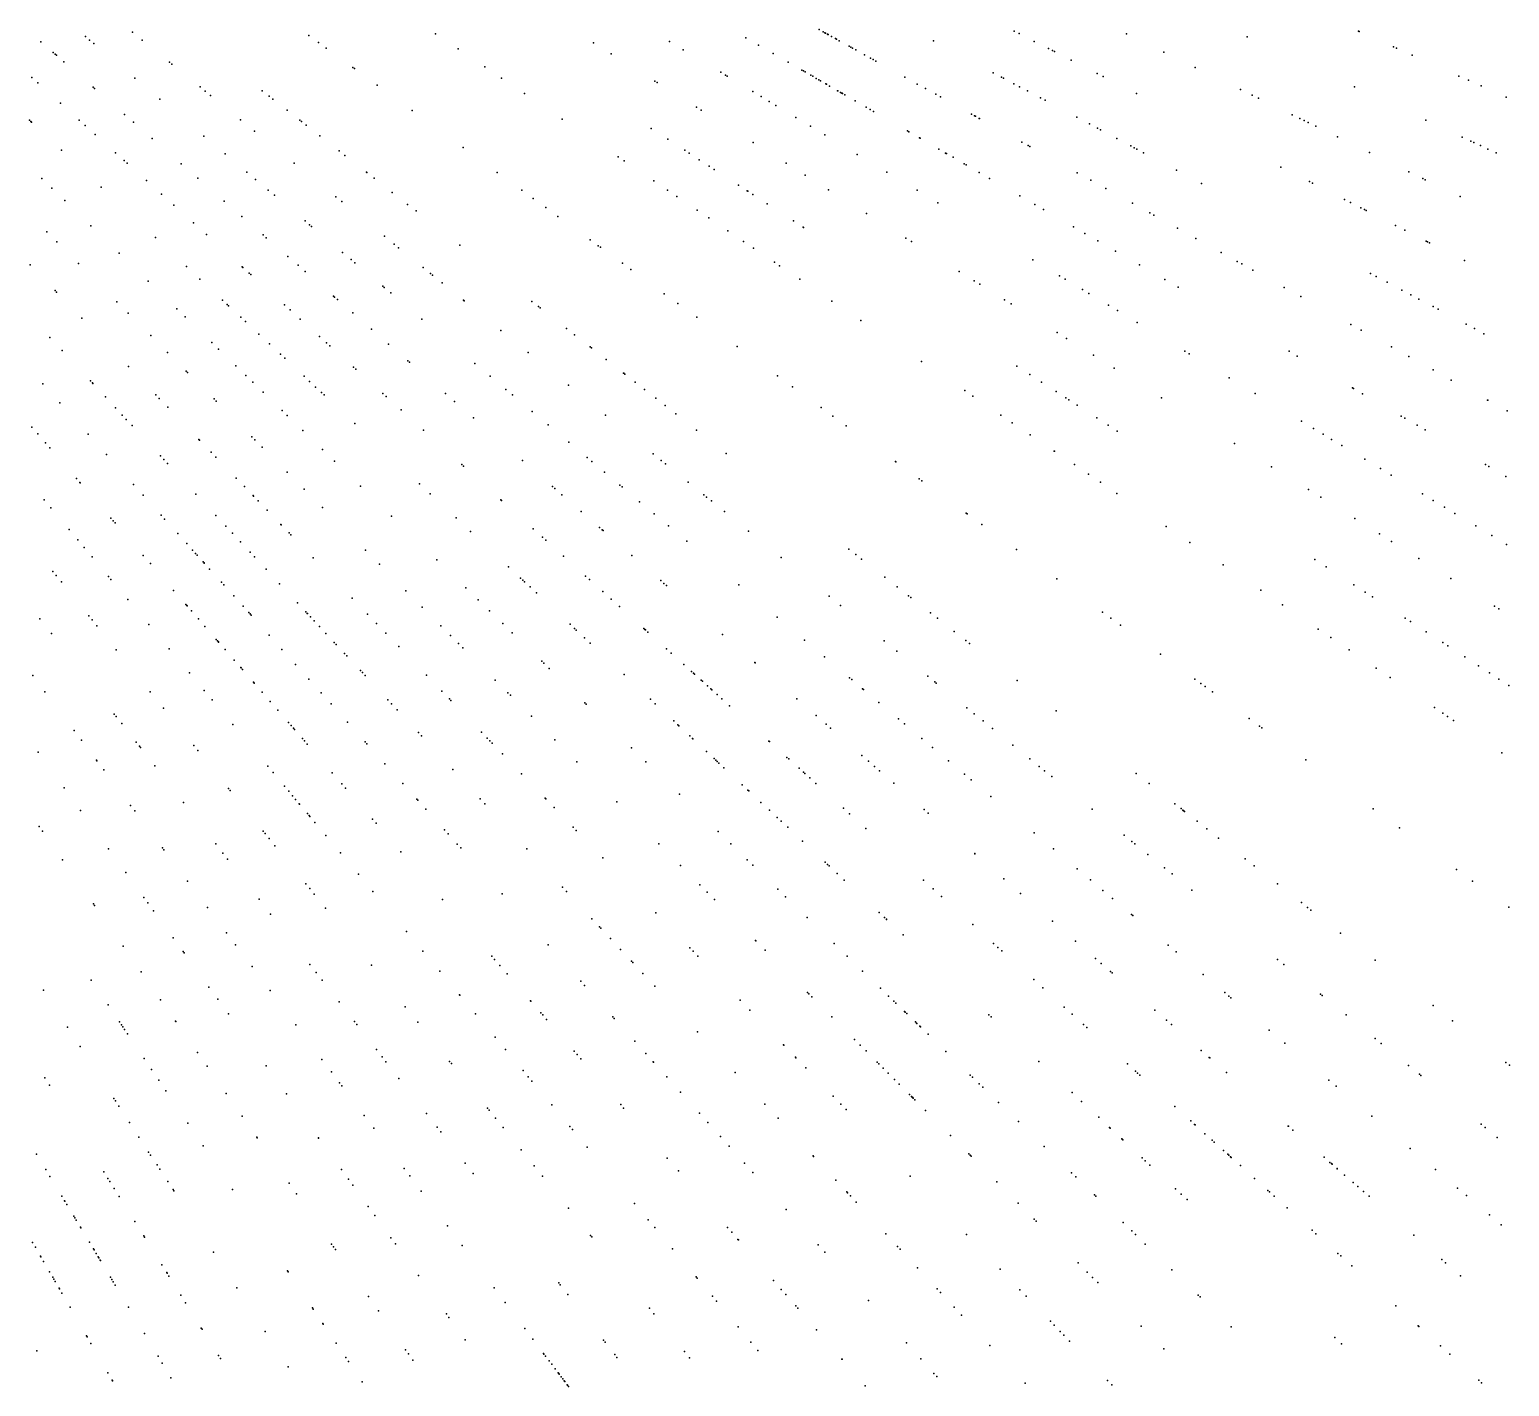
# Model space of a CAD drawing. Header units: metres. Extents: x -4327 to 4266, y -3886 to 3992.
# Drawn here: x 507 to 1044, y -932 to -440 of the extents above; entities that cross this region are included whole.
import ezdxf

# ---------------------------------------------------------------- set-up
doc = ezdxf.new("R2010")
doc.units = ezdxf.units.M

msp = doc.modelspace()

# ---------------------------------------------------------------- linework, layer by layer
for p in [(793.13, -439.64, -34.89), (863.89, -440.17, 2487.2), (510.87, -444.09, 2490.91), (526.98, -442.19, 2483.22), (528.52, -443.48, 2490.45), (530, -444.72, 2471.23), (544.09, -440.59, 2479.82), (547.57, -443.42, 2490.5), (608.04, -441.77, 2494.75), (611.57, -444.33, 2479.84), (654.02, -441.14, 2476.12), (711.28, -444.46, 2464.17), (738.91, -443.98, 2457.71), (766.56, -442.57, 2454.79), (771.19, -445.25, 2478.11), (794.62, -440.46, -90.23), (795.16, -440.76, -83.79), (795.48, -440.94, -63.85), (796.22, -441.35, -34.03), (796.3, -441.4, -38.01), (796.41, -441.46, -50.96), (797.59, -442.11, -83.54), (799.06, -442.92, -81.69), (799.45, -443.14, -82.23), (800.43, -443.69, 2486.96), (834.6, -443.76, -4.9), (865.66, -441.08, 2456.61), (871.2, -443.9, 2468.4), (904.62, -441.21, 2446.83), (948.38, -442.24, 2474.6), (988.77, -440.23, 2458), (989.09, -440.37, 2480.78), (515.3, -447.94, 2469.86), (516.02, -448.57, 2494.49), (516.45, -448.95, -107.81), (614.38, -446.37, 2476.69), (662.17, -446.64, 2474.28), (717.69, -448.46, 2468.72), (743.86, -446.96, 2452.75), (776.53, -448.33, 2478.28), (803.99, -445.66, -125.36), (804.67, -446.04, 2462.76), (805.2, -446.33, -62.61), (806.44, -447.02, -47.06), (806.46, -447.03, -41.52), (806.47, -447.03, -126.77), (809.61, -448.77, -44.72), (811.83, -450.01, -156.11), (812.74, -450.51, 2483.33), (876.35, -446.52, 2479.02), (877.79, -447.25, 2491.02), (878.51, -447.62, 2477.25), (884.55, -450.7, 2462.95), (918.17, -447.82, 2471.98), (1001.49, -445.89, 2467.7), (1002.6, -446.39, 2452.38), (1008.31, -448.93, 2462.73), (519.17, -451.31, 2488.42), (557.5, -451.45, 2488.93), (558.36, -452.15, 2492.78), (624.02, -453.38, 2476.93), (624.57, -453.77, 2493.47), (671.84, -453.16, 2491.78), (757.46, -455.13, 2493.28), (759.17, -456.16, 2464.7), (781.87, -451.41, 2461.67), (786.89, -454.31, -101.27), (787.48, -454.65, -97.33), (788.04, -454.97, -113.49), (790.16, -456.2, 2491.97), (813.73, -451.06, -100.1), (856.28, -455.29, 2459.99), (894.04, -455.54, 2481.57), (929.59, -453.39, 2468.32), (507.54, -456.99, 2497.04), (509.69, -458.93, 2491.58), (529.76, -460.52, 2486.31), (530.33, -461, 2483.76), (544.91, -457.23, 2493.52), (568.59, -460.43, 2487.38), (632.81, -459.76, 2469.06), (677.88, -457.24, 2486.51), (733.54, -458.37, 2483.43), (734.34, -458.87, 2481.77), (759.74, -456.5, 2462.33), (790.83, -456.59, -98.75), (792.11, -457.33, -72.24), (793.07, -457.88, 2484.35), (793.66, -458.22, -71.87), (795.6, -459.34, -72.05), (795.77, -459.44, -94.8), (796.93, -460.11, -93.93), (824.19, -456.85, 2477.06), (828.74, -459.38, 2450.43), (831.77, -461.06, 2491.68), (859.33, -456.91, 2480.66), (859.98, -457.26, -150.18), (863.81, -459.29, 2434.8), (865.83, -460.37, 2455.97), (896.2, -456.64, 2479.77), (946.04, -461.41, 2448.06), (987.3, -460.39, 2452.16), (1025.26, -456.48, 2482.34), (1028.68, -458, 2483.39), (1033.34, -460.07, 2480.25), (517.92, -466.34, 2478.89), (554.01, -464.87, 2488.8), (570.47, -461.96, 2485.62), (572.36, -463.49, -126.35), (591.12, -461.83, 2494.92), (593.59, -463.77, 2475.95), (595.02, -464.88, 2496.56), (686.22, -462.86, 2498.72), (769.1, -462.12, 2479.92), (772.1, -463.93, 2468.54), (775, -465.67, 2503.22), (799.87, -461.81, 2472.36), (799.95, -461.85, -118.28), (800.91, -462.41, -82.69), (801.42, -462.7, -65.98), (801.5, -462.74, -80.72), (801.67, -462.85, -118.53), (802.5, -463.32, -81.83), (806.22, -465.47, 2500.31), (835.43, -463.09, 2486.33), (837.2, -464.07, -109.85), (868.73, -461.91, 2460.31), (873.44, -464.42, 2477.56), (875.09, -465.29, 2474.39), (908.26, -462.78, 2485.86), (950.22, -463.45, 2470.01), (952.51, -464.57, 2464.83), (1042.42, -464.12, 2452.27), (541.21, -470.47, 2493.17), (583.27, -472.33, 2481.48), (600.16, -468.9, 2483.86), (645.58, -469.04, 2476.62), (699.99, -472.15, 2463.05), (748.64, -467.8, 2486.44), (750.3, -468.84, 2457.86), (777.43, -467.13, 2477.18), (784.68, -471.48, 2487.66), (810.18, -467.76, -64.65), (811.61, -468.58, -58.6), (812.85, -469.3, -59.72), (848.47, -470.31, -122.07), (849.56, -470.92, 2463.95), (849.82, -471.07, -127.65), (851.25, -471.86, 2492.73), (851.28, -471.87, -128.41), (886.63, -471.43, 2471.81), (964.71, -470.52, 2455.68), (967.55, -471.91, 2466.57), (506.74, -472.54, 2474.84), (507.16, -472.93, 2492.59), (507.48, -473.23, 2473.26), (524.77, -472.51, 2485.64), (526.85, -474.37, 2490.3), (530.47, -477.64, 2486.83), (544.45, -473.28, 2492.71), (588.36, -476.44, 2478.71), (604.75, -472.48, 2473.95), (605.39, -472.98, 2500.65), (607.1, -474.32, 2478.78), (732.23, -475.51, 2459.11), (790.01, -474.69, 2504.55), (825.16, -476.41, -36.14), (825.72, -476.73, -38.76), (891.18, -473.85, 2476.74), (894.18, -475.44, 2485.07), (895.19, -475.98, 2472.45), (969.04, -472.63, 2455.75), (970.56, -473.37, 2477.93), (973.35, -474.73, 2477.67), (1013.21, -472.47, 2476.34), (551.15, -479.1, 2487.78), (569.98, -478.27, 2484.48), (612.01, -478.16, 2470.29), (663.97, -482.41, 2495.77), (738.26, -479.43, 2453.89), (769.16, -480.63, 2477.18), (795.21, -477.81, 2483.37), (829.58, -478.96, 2441.56), (829.79, -479.08, 2465.89), (836.61, -483.02, -111.93), (866.69, -480.42, -145.06), (868.94, -481.66, -148.2), (869.6, -482.03, 2474.47), (901.09, -479.12, 2504.29), (906.24, -481.85, 2464.57), (907.41, -482.48, 2479.18), (908.39, -483, 2489.54), (981.2, -478.56, 2460.98), (1026.43, -478.63, 2444.38), (1029.61, -480.11, 2444.96), (1030.68, -480.61, 2465.07), (1033.02, -481.71, 2463.6), (1035.72, -482.97, 2484.25), (518.33, -483.35, 2484.39), (537.89, -484.32, 2485.77), (541.03, -487.14, 2495.21), (542.09, -488.1, 2495.05), (561.76, -488.33, 2485.44), (577.68, -484.73, 2483.53), (602.68, -488.04, 2485.58), (618.99, -483.61, 2474.83), (621.12, -485.27, 2473.97), (720.23, -485.8, 2472.57), (722.38, -487.25, 2488.61), (744.41, -483.43, 2465.86), (746.05, -484.49, 2450.27), (749.69, -486.86, 2462.26), (781.18, -488.14, 2453.53), (807, -484.89, 2466.69), (839.04, -484.42, -135.35), (839.29, -484.57, -133.24), (839.41, -484.63, -135.95), (841.72, -485.97, -115.3), (845.74, -488.29, -118.56), (910.82, -484.29, 2477.04), (992.84, -484.24, 2468.35), (1038.69, -484.35, 2438.62), (511.19, -493.65, 2491.12), (567.78, -493.57, 2482.51), (585.53, -491.32, 2478.31), (628.92, -491.36, 2472.37), (629.1, -491.51, 2487.01), (631.68, -493.52, 2469.4), (676.4, -491.43, 2478.53), (753.29, -489.19, 2482.51), (755.08, -490.36, 2467.37), (788.12, -492.48, 2483.57), (817.69, -491.32, 2447.14), (846.43, -488.68, 2463.45), (851.19, -491.43, 2473.37), (854.93, -493.6, 2472.45), (886.81, -491.57, 2476.47), (922.73, -490.63, 2471.37), (960.67, -489.49, 2463.11), (1007.12, -491.2, 2482.04), (1012.09, -493.63, 2444.35), (514.81, -497.15, 2477.97), (532.73, -496.78, 2501.61), (549.11, -494.42, 2492.01), (588.74, -494.01, 2516.25), (593.31, -497.84, 2491.91), (638.32, -498.71, 2486.11), (685.26, -497.87, 2462.13), (733.21, -494.55, 2461.17), (738.11, -497.86, 2481.89), (763.94, -496.11, 2479.48), (767.09, -498.15, 2464.76), (767.26, -498.27, 2477.75), (796.6, -497.77, 2457.07), (828.67, -497.92, 2484), (891.73, -494.29, 2463.34), (897.18, -497.32, 2470.77), (931.84, -495.47, -140.99), (971.07, -494.78, 2456.87), (972.08, -495.3, 2455.82), (1013.01, -494.08, 2478.52), (519.51, -501.68, 2490.4), (554.56, -499.33, 2477.03), (559.05, -503.37, 2521.94), (577.31, -501.85, 2480.22), (595.53, -499.71, 2472.67), (595.53, -499.71, 2472.67), (617.86, -500.33, 2462.86), (619.98, -502.05, 2466.7), (643.86, -503.04, 2480.12), (689.45, -500.91, 2485.99), (694, -504.22, 2480.35), (741.48, -500.13, 2480.43), (769.08, -499.45, 2483.61), (774.32, -502.85, 2479.7), (836.22, -502.45, 2462.82), (865.95, -499.95, 2465.18), (871.45, -503.13, 2484.73), (906.77, -502.63, 2489.5), (983.76, -501.25, 2470.78), (985.93, -502.35, 2451.05), (989.68, -504.27, 2449.69), (1025.63, -500.23, 2438.45), (566.14, -509.76, 2474.9), (583.77, -507.46, 2479.13), (606.65, -509.04, 2467.01), (646.92, -505.43, 2482.79), (698.37, -507.39, 2469.74), (748.9, -505.14, 2463.07), (753.08, -507.96, 2485.19), (783.82, -509.02, 2489.34), (810.38, -506.38, 2451.33), (874.48, -504.88, 2481.69), (913.11, -506.14, 2472.63), (914.55, -506.94, 2476.55), (990.97, -504.92, 2463.58), (991.61, -505.25, 2461.61), (513.04, -513.04, 2476.66), (528.96, -510.81, 2489.94), (552.36, -515.08, 2472.73), (570.89, -514.03, 2486.01), (591.42, -514.11, 2483.03), (592.6, -515.14, 2473.88), (608.32, -510.44, 2469.2), (609.01, -511.02, 2481.25), (635.49, -514.61, 2477.54), (760.09, -512.69, 2495.67), (787.38, -511.33, 2488.27), (787.52, -511.42, 2476.45), (824.61, -515.27, 2466.5), (885.43, -511.2, 2477.86), (889.53, -513.57, 2470.21), (923.13, -511.7, 2458.51), (1002.28, -510.68, 2455.89), (1005.58, -512.37, 2492.66), (516.62, -516.62, 2493.94), (620.28, -520.48, 2475.96), (638.98, -517.43, 2486.59), (640.61, -518.76, 2474.83), (662.86, -517.88, 2502.67), (710.07, -515.89, 2459.33), (713.05, -518.06, 2495.42), (713.79, -518.6, 2480.77), (765.73, -516.49, 2456.07), (769.33, -518.92, 2475.8), (826.67, -516.56, 2456.94), (894.24, -516.29, 2453.03), (900.63, -519.98, 2474.34), (929.86, -515.43, 2476.43), (939.04, -520.52, 2463.72), (1013.4, -516.35, 2476.02), (1013.82, -516.57, 2462.86), (1013.87, -516.59, 2480.73), (1014.61, -516.97, 2478.97), (507, -525.01, 2486.34), (524.51, -524.51, 2491.68), (539.28, -520.78, 2483.57), (563.63, -525.6, 2470.07), (583.81, -525.66, 2479.79), (584.11, -525.93, 2509.54), (600.47, -521.98, 2487.87), (604.11, -525.15, 2475.03), (623.37, -523.07, 2488.32), (624.77, -524.25, 2489.3), (649.49, -525.94, 2468.62), (721.76, -524.39, 2461.57), (776.9, -524.02, 2479.58), (778.82, -525.32, 2502.21), (870.66, -523.14, 2457.89), (909.34, -525.01, 2479.32), (944.84, -523.73, 2446.07), (946.46, -524.63, 2468.47), (1027.21, -523.39, 2474.08), (549.76, -530.89, 2482.79), (568.53, -530.17, 2491.54), (586.38, -527.98, 2481.31), (586.98, -528.52, 2474.5), (606.65, -527.35, 2494.7), (652.17, -528.12, 2492.26), (652.9, -528.71, 2504.07), (724.87, -526.65, 2480.65), (786.09, -530.23, 2468.13), (843.93, -527.35, 2472.77), (849.35, -530.73, 2484.75), (880.35, -528.97, 2473.77), (882.41, -530.21, 2471.96), (918.53, -530.31, 2474.25), (950.53, -526.89, 2490.17), (993.13, -528.06, 2459.23), (995.25, -529.18, 2475.17), (999.19, -531.28, 2449.47), (515.97, -534.3, 2495.04), (516.56, -534.92, 2497.91), (617.02, -536.37, 2499.96), (617.4, -536.7, 2506.11), (634.87, -532.72, 2470.18), (635.41, -533.17, 2481.28), (637.82, -535.19, 2499.73), (656.4, -531.54, 2490.42), (736.98, -535.45, 2467.19), (851.45, -532.04, 2479.16), (888.68, -533.98, 2470.52), (890.99, -535.36, 2469.39), (923.39, -533.12, 2487.35), (961.86, -533.17, 2450.27), (967.88, -536.5, 2480.06), (1004.53, -534.12, 2445.02), (1007.77, -535.84, 2463.43), (538.36, -538.36, 2478.18), (560.14, -540.92, 2472.01), (576.68, -537.76, 2474.93), (578.38, -539.34, 2472.87), (578.92, -539.85, 2470.54), (599.21, -539.53, 2474.7), (601.22, -541.34, 2492.23), (618.44, -537.6, 2482.76), (664.12, -537.79, 2462.17), (664.44, -538.05, 2472.08), (688.99, -538.3, 2484.12), (691.34, -540.14, 2492.61), (691.9, -540.57, 2464.51), (741.95, -539.06, 2496.37), (797.8, -538.12, 2492.69), (860.35, -537.61, 2477.86), (862.84, -539.16, 2485.03), (898.14, -539.66, 2481.61), (901.37, -541.59, 2479.21), (1010.66, -537.38, 2474.04), (1015.84, -540.13, 2483.17), (1017.65, -541.09, 2438.6), (525.69, -544.37, 2521.91), (542.55, -542.55, 2478.19), (563.16, -543.84, 2475.92), (583.31, -543.94, 2470.71), (585.05, -545.57, 2468.88), (604.91, -544.66, 2512.17), (623.97, -542.41, 2482.18), (649.06, -544.63, 2476.04), (748.73, -543.99, 2473.26), (808.32, -545.22, 2461.42), (908.57, -545.92, 2476.44), (986.03, -546.56, 2482.78), (1027.88, -546.53, 2477.08), (514.1, -551.3, 2502.17), (550.66, -550.66, 2486.4), (589.9, -550.09, 2470.94), (611.85, -550.92, 2485.43), (630.8, -548.34, 2500.25), (677.65, -548.75, 2468.79), (701.54, -548.1, 2456.4), (704.36, -550.31, 2500.28), (879.47, -549.56, 2486.39), (882.9, -551.7, 2469.52), (989.76, -548.63, 2481.38), (1030.83, -548.1, 2477.17), (1034.31, -549.95, 2475.03), (518.54, -556.07, 2474.84), (556.78, -556.78, 2494.95), (572.85, -553.19, 2480.82), (575.25, -555.51, 2472.65), (593.72, -553.66, 2468.7), (597.78, -557.44, 2467.39), (614.5, -553.3, 2514.53), (615.63, -554.32, 2505.34), (636.96, -553.7, 2488.53), (687.58, -556.79, 2479.1), (710.06, -554.76, 2482), (710.52, -555.12, 2504.91), (763.37, -554.62, 2480.33), (892.66, -557.8, 2444.5), (925.78, -556.26, 2471.02), (927.34, -557.2, 2431.7), (963.63, -556.35, 2454.02), (966.57, -558.05, 2450.83), (1000.74, -554.72, 2455.5), (1007.03, -558.2, 2443.02), (542.58, -561.86, 2470.2), (563.58, -563.58, 2478.24), (581.56, -561.6, 2499.77), (599.29, -558.85, 2505.66), (624.29, -562.11, 2463.72), (625.11, -562.86, 2480.24), (643.99, -559.81, 2502.52), (644.55, -560.3, 2473.72), (668.31, -560.78, 2491.68), (715.9, -559.32, 2464.64), (830.23, -560, 2476.7), (864.9, -561.68, 2472.55), (900.13, -562.46, 2476.09), (1015.88, -563.11, 2464.5), (511.58, -568.17, 2483.74), (528.81, -567.08, 2470.95), (529.51, -567.83, 2488.44), (529.68, -568.01, 2470.29), (564.04, -564.04, 2475.66), (585.21, -565.13, 2473.92), (587.69, -567.52, 2493.57), (606.29, -565.38, 2475.37), (608.31, -567.26, 2492.64), (673.82, -565.4, 2477.49), (702.25, -568.67, 2484.79), (722.24, -564.27, 2486.46), (722.3, -564.32, 2507.73), (722.64, -564.59, 2513.16), (726.45, -567.56, 2475.95), (778.01, -565.26, 2470.96), (869.59, -564.72, 2470.75), (873.85, -567.48, 2464), (941.95, -565.98, 2473.64), (1022.47, -566.77, 2476.98), (534.22, -572.88, 2467.92), (552.53, -572.16, 2487.16), (553.74, -573.42, 2474), (573.64, -573.64, 2471.51), (591.5, -571.2, 2509.73), (610.51, -569.31, 2515.35), (612.58, -571.24, 2492), (613.57, -572.16, 2491.55), (634.86, -571.63, 2487.65), (636.14, -572.79, 2497.1), (657.59, -571.63, 2462.65), (679.5, -570.17, 2464.22), (681.86, -572.15, 2498.43), (729.79, -570.18, 2458.61), (733.91, -573.39, 2480.68), (783.51, -569.26, 2444.92), (845.96, -570.61, 2469.21), (848.86, -572.56, 2485.35), (879.15, -570.93, 2460.23), (882.65, -573.2, 2481.28), (883.71, -573.89, 2465.52), (917.36, -573.23, 2467.56), (951.31, -571.6, 2454.78), (986.59, -569.61, 2469.38), (987.02, -569.85, 2463.38), (990.32, -571.76, 2485.84), (1035.55, -574.01, 2470.15), (1035.73, -574.12, 2470.6), (517.73, -575, 2465.7), (537.88, -576.8, 2480.12), (540.38, -579.49, 2477.64), (556.85, -576.63, 2478.6), (574.48, -574.48, 2470.6), (598.39, -577.86, 2483.91), (600.22, -579.63, 2487.01), (641.48, -577.59, 2473.98), (660.87, -574.49, 2487.89), (689.1, -578.22, 2486.27), (715.69, -579.55, 2494.17), (737.25, -576, 2479.62), (741.11, -579.02, 2468.14), (793.83, -576.75, 2485.04), (859.1, -579.47, 2461.79), (886.81, -575.9, 2485.42), (1042.73, -577.99, 2452.86), (507.56, -583.88, 2479.61), (541.82, -581.04, 2479.58), (543.91, -583.27, 2475.19), (605.89, -585.1, 2479.07), (624.74, -582.58, 2491.9), (649.66, -584.95, 2479.4), (649.66, -584.95, 2501.13), (667.73, -580.45, 2462.11), (694.83, -583.03, 2473.17), (748.72, -584.96, 2485.32), (798.09, -579.84, 2474.62), (803, -583.42, 2462.49), (863.21, -582.24, 2477.33), (893.85, -580.47, 2460.32), (898.03, -583.19, 2482.95), (968.19, -581.74, 2494.71), (972.5, -584.34, -130.21), (1004.27, -579.82, 2474.5), (1005.59, -580.58, 2453.34), (1010.09, -583.17, 2436.75), (1013.01, -584.86, 2450.65), (509.68, -586.32, 2471), (512.45, -589.51, 2513.16), (528, -586.4, 2514.6), (568.09, -588.28, 2500.67), (568.42, -588.61, 2479.2), (587.37, -587.37, 2480.35), (588.44, -588.44, 2480.37), (702.34, -589.33, 2495.67), (869.68, -586.61, 2473.22), (901.27, -585.29, 2480.74), (943.81, -589.76, 2454.47), (975.99, -586.43, 2478.74), (979.07, -588.29, -129.19), (514.11, -591.41, 2511.59), (534.59, -593.72, 2484.19), (554.17, -594.28, 2503.16), (555.45, -595.65, 2499.66), (572.61, -592.95, 2497.48), (574.32, -594.73, 2477.7), (591.13, -591.13, 2473.81), (613.04, -592, 2490.47), (708.97, -594.9, 2481.53), (732.98, -593.55, 2471.13), (759.46, -593.36, 2484.36), (878.46, -592.53, 2468.16), (878.56, -592.6, 2453.68), (982.82, -590.54, 2446.66), (991.05, -595.48, 2446.28), (556.73, -597.02, 2486.95), (600.17, -600.17, 2471.57), (617.37, -596.19, 2481.53), (663.53, -597.44, 2480.45), (664.16, -598.01, 2482.8), (685.57, -595.96, 2472.67), (710.71, -596.36, 2487.62), (715.26, -600.18, 2458.41), (735.9, -595.92, 2476.92), (737.38, -597.12, 2469.76), (820.81, -596.35, 2481.88), (820.92, -596.43, 2497.76), (885.76, -597.45, 2470.08), (890.85, -600.89, 2495.48), (957.3, -598.19, 2460.96), (996.73, -598.89, 2460.3), (1034.82, -597.45, 2461.84), (1036.05, -598.16, 2481.98), (523.76, -602.51, 2473.09), (525.01, -603.96, 2492.96), (525.09, -604.04, 2483.99), (544.43, -604.65, 2492.56), (581.73, -602.4, 2514.2), (584.67, -605.44, 2499.6), (606.34, -606.34, 2488.13), (626.78, -605.27, 2458.41), (648.12, -604.38, 2474.61), (696.44, -605.4, 2482.54), (697.26, -606.12, 2460.79), (720.89, -604.9, 2481.83), (721.64, -605.52, 2484.4), (745.6, -603.77, 2449.3), (829.42, -602.61, 2473.18), (830.35, -603.29, 2468.36), (895.17, -603.8, 2459.41), (970.64, -606.52, 2480.96), (1000.68, -601.27, 2439), (1042.23, -601.73, 2476.02), (512.05, -610.24, 2472.33), (547.97, -608.58, 2472.14), (567.09, -608.13, 2519.33), (587.79, -608.67, 2472.73), (587.95, -608.84, 2491.14), (589.6, -610.55, 2471.57), (652.06, -608.05, 2451.67), (677.71, -610.21, 2486.55), (677.96, -610.44, 2487.48), (699.83, -608.35, 2482.2), (728.04, -610.9, 2449.86), (751.38, -608.46, 2484.24), (752.3, -609.2, 2491.29), (754.05, -610.62, 2485.04), (901.2, -607.87, 2472.32), (975.09, -609.3, 2467.51), (1012.01, -608.08, 2463.16), (1015.9, -610.41, 2479.56), (514.5, -613.16, 2517.05), (536.22, -616.85, 2490.04), (554.44, -615.77, 2469.71), (555.71, -617.18, 2484.36), (574.29, -615.85, 2487.33), (592.88, -613.94, -115.44), (613.05, -613.05, 2484.84), (638.01, -616.12, 2468.23), (661.44, -616.8, 2491.16), (706.82, -614.43, 2482.19), (733.32, -615.33, 2475.61), (758.86, -614.51, 2441.74), (846.51, -615.03, 2489.55), (846.89, -615.3, 2475.52), (987.44, -617.02, 2498.78), (1020.02, -612.89, 2479.2), (1023.76, -615.14, -163.54), (521.08, -621, 2488.01), (537.11, -617.88, 2498.8), (537.74, -618.6, 2487.96), (560.46, -622.45, 2478.55), (577.92, -619.74, -101.94), (580.31, -622.3, -91.07), (597.91, -619.16, -112.12), (597.98, -619.23, 2497.83), (600.85, -622.2, 2474.69), (666.68, -621.69, 2460.57), (689.38, -620.72, 2454.55), (689.45, -620.79, 2495.9), (713.5, -620.24, 2476.96), (714.46, -621.07, 2464.16), (714.79, -621.36, 2493.7), (738.49, -619.67, 2497.13), (767.58, -621.58, 2477.64), (852.22, -619.18, 2464.84), (919.04, -619.9, 2484.39), (996.39, -622.61, 2451.21), (1031.32, -619.68, 2471.99), (524.2, -624.72, 2475.38), (526.52, -627.48, 2518.65), (563.72, -626.07, 2488.51), (583.2, -625.4, 2481.28), (601.55, -622.92, 2486.26), (692.78, -623.78, 2483.02), (693.99, -624.87, 2491.49), (745.15, -625.26, 2467.43), (927.6, -625.68, 2492.92), (1000.84, -625.39, 2489.98), (1037.22, -623.22, -165.02), (1042.46, -626.38, 2491.8), (529.4, -630.92, 2472.69), (547.99, -630.39, 2494.1), (550.58, -633.37, 2510.44), (565.84, -628.43, 2480.04), (566.95, -629.66, 2476.04), (567.55, -630.33, -118.97), (569.74, -632.76, -97.25), (570.05, -633.11, -93.07), (570.12, -633.18, -94.49), (586.77, -629.23, 2500.89), (588.37, -630.95, -112.38), (609.59, -631.25, 2506.31), (628.54, -628.54, 2477.89), (654.49, -632.03, 2493.44), (700.39, -630.63, 2457.21), (725.18, -630.39, 2488.96), (779.34, -631.1, 2472.36), (803.93, -628.1, 2476.33), (806.41, -630.04, 2495.58), (808.56, -631.72, 2471.46), (864.74, -628.27, 2467.43), (972.93, -631.83, 2444.16), (1010.71, -631.56, 2445.27), (515.19, -636.2, 2484.87), (516.35, -637.64, 2495.06), (535.34, -637.99, 2514.14), (572.04, -635.32, 2502.77), (592.55, -635.43, -109.81), (633.61, -633.61, 2472.38), (680.51, -634.58, 2507.42), (684.81, -638.59, 2469.44), (708.43, -637.87, 2489.47), (817.02, -638.32, 2455.59), (939.7, -633.83, 2460.47), (977.13, -634.55, 2440.95), (1022.26, -638.78, 2480.07), (518.26, -640, 2467.98), (536.24, -639.07, 2486.53), (559, -643.06, 2490), (576.35, -640.1, 2503.73), (577.16, -641, 2489.56), (597.41, -640.64, 2493.09), (643.24, -643.24, 2492.97), (664.93, -642.11, 2478.49), (685.64, -639.37, 2488.79), (686.32, -640.01, 2466.78), (688.29, -641.84, 2486.08), (690.58, -643.98, 2465.89), (709.81, -639.11, 2498.4), (714.66, -643.48, 2466.94), (735.7, -639.54, 2488.64), (736.87, -640.55, 2488.57), (737.74, -641.31, 2459.89), (763.97, -641.05, 2478.1), (821.48, -641.81, 2487.92), (879.33, -638.87, 2450.24), (953.34, -643.04, 2450.33), (987.16, -641.07, 2435.2), (991.24, -643.72, 2458.94), (542.34, -646.34, 2483.33), (563.42, -648.14, -119.02), (563.75, -648.52, -115.28), (563.92, -648.71, -115.31), (580.8, -645.04, -104.41), (584.16, -648.78, -100.19), (603.92, -647.63, 2472.72), (623.75, -645.91, -85.72), (649.13, -649.13, 2490.44), (669.49, -646.51, 2483.06), (717.74, -646.25, 2445.98), (720.68, -648.9, 48.97), (796.73, -645.18, 2476.97), (800.86, -648.52, 2474.5), (825.6, -645.03, 2485.18), (826.45, -645.7, 2465.18), (961.21, -648.34, 2474.05), (993.89, -645.44, 2455.21), (1038.2, -648.74, 2470.57), (510.47, -653.38, 2484.81), (528.25, -652.34, 2506.43), (529.38, -653.73, 2493.69), (565.47, -650.5, -93.68), (568.01, -653.42, -101.75), (586.26, -651.11, -92.33), (586.72, -651.62, -92.89), (587.09, -652.03, -92.46), (606.89, -650.81, -88.38), (607.46, -651.42, -76.7), (607.51, -651.48, -78.67), (608.59, -652.63, -104.88), (609.92, -654.06, 2459.18), (629.29, -651.65, -78.01), (673.58, -650.47, 2461.4), (777.96, -652.78, 2480.4), (833.55, -651.24, 2460.23), (836.04, -653.19, 2467.58), (895.97, -650.96, -127.1), (898.92, -653.11, 2472.01), (1005.78, -653.16, 2481.12), (1007.68, -654.4, 2478.91), (1039.76, -649.72, 2481.09), (514.68, -658.77, 2496.23), (531.17, -655.94, 2479.79), (549.94, -655.39, 2473.73), (570.35, -656.12, 2500.43), (593.67, -659.34, -87.14), (611.95, -656.23, -92.08), (614.24, -658.69, 2480.82), (632.58, -655.06, -83.93), (635.96, -658.55, -93.45), (655.92, -655.92, 2499.69), (659.41, -659.41, 2459.39), (678.42, -655.14, 2483.18), (681.81, -658.41, 2495.57), (702.81, -655.38, 2481.15), (704.39, -656.85, 2494.79), (705.05, -657.47, 2493.1), (708.03, -660.25, 2483.48), (729.54, -656.88, 2486.2), (729.97, -657.27, 21.17), (730.12, -657.4, 7.23), (730.99, -658.18, 2479.25), (758.12, -659.02, 2476.53), (842.14, -657.95, 2478.13), (902.52, -655.72, 2446.13), (974.23, -657.13, 2451.66), (978.78, -660.2, 2456.24), (1013.37, -658.09, 2472.27), (538.17, -664.59, 2459.58), (557.35, -664.22, 2472.1), (574.47, -660.86, -107.76), (574.92, -661.37, -108.33), (575.27, -661.77, 2456.97), (575.32, -661.83, 2457.21), (577.7, -664.57, -95.71), (598.29, -664.47, 2488.23), (617.26, -661.93, -75.95), (617.99, -662.71, -107.5), (640.66, -663.43, 2460.59), (662.29, -662.29, 2494.72), (663.96, -663.96, 2456.13), (710.09, -662.17, 2490.7), (737.74, -664.26, 39.28), (787.84, -661.08, 2484.82), (816.78, -661.42, 2489.21), (821.37, -665.13, 2484.27), (846.4, -661.28, 2461.07), (847.7, -662.3, 2468.53), (985.42, -664.67, 2486.78), (1019.4, -662, 2469.86), (1021.2, -663.18, 2481.06), (580.99, -668.36, -124.21), (603.24, -669.97, -73.18), (621.02, -665.96, -78.92), (621.81, -666.81, 2461.04), (692.5, -668.74, 2485.58), (693.28, -669.49, 2484.36), (739.43, -665.79, 2476.33), (744.11, -670, 2488.07), (769.79, -669.17, 2479.66), (769.97, -669.33, 2468.75), (795.06, -667.13, 2499.86), (795.09, -667.16, 2469.5), (917.03, -666.26, 2489.05), (1027.39, -667.19, 2496.1), (1032.32, -670.4, 2494.32), (507.86, -673.95, 2479.32), (564.72, -673.01, 2487.41), (583.32, -671.03, 2491.35), (583.43, -671.15, 2491.82), (584.01, -671.82, -92.82), (587.95, -676.36, 2464.35), (607.99, -675.24, -72.26), (626.78, -672.14, 2493.26), (627.47, -672.88, 2458.75), (628.42, -673.9, 2474.78), (650.72, -673.84, 2458.32), (675.68, -675.68, 2467.17), (695.27, -671.41, 2471.48), (722.37, -673.62, 2493.5), (746.89, -672.5, 66.7), (747.53, -673.08, 13.99), (747.94, -673.44, 2485.19), (750.34, -675.61, 51.53), (750.81, -676.03, 37.21), (804.15, -674.76, 2490.02), (804.97, -675.45, 2466.21), (832.6, -674.23, 2458.45), (835.16, -676.3, 2466.01), (864.96, -675.78, 2485.41), (929.42, -675.26, 2479.54), (995.18, -671.26, 2456.1), (1000.28, -674.7, 2478.96), (1036.33, -673, 2490.28), (1039.74, -675.22, 2488.26), (512.31, -679.85, 2492.12), (550.52, -679.83, 2481.05), (570.11, -679.43, 2485.23), (588.05, -676.47, -86.55), (588.07, -676.49, 2464.82), (588.24, -676.69, -86.09), (591.09, -679.97, -87.99), (612.47, -680.21, 2499.95), (656.34, -679.66, 2495.9), (680.21, -680.21, 2483.72), (681.14, -681.14, 2467.11), (752.6, -677.65, 23.48), (753.84, -678.76, 14.66), (754.26, -679.14, 2482.81), (756.14, -680.83, 32.48), (808.9, -678.75, -140.48), (809.19, -678.99, 2482.89), (835.65, -676.69, 2456.46), (931.58, -676.83, -159.59), (933.13, -677.96, 2447.32), (935.82, -679.91, 2464.82), (1043.34, -677.56, 2486.67), (555.31, -685.75, 2468.26), (572.93, -682.79, 2493.22), (594.01, -683.33, 2502.49), (596.75, -686.49, 2501.24), (616.09, -684.24, 2472.9), (636.7, -682.77, 2470.22), (638.02, -684.2, 2495.94), (640.13, -686.46, 2483.55), (659.04, -682.45, 2477.57), (659.54, -682.98, 2463.36), (708.14, -683.84, 2489.16), (708.65, -684.34, 2475.16), (731.93, -682.53, -43.97), (733.69, -684.18, -10.12), (757.91, -682.43, 2494.84), (760.66, -684.9, 2476.84), (785.08, -682.46, 2475.03), (814.81, -683.7, 2459.07), (846.69, -685.64, 2448.83), (879.1, -686.82, 2489.19), (1016.32, -685.51, 2470.57), (537.46, -687.92, 2467.37), (538.2, -688.86, 2483.65), (540.16, -691.37, 2488.36), (580.46, -691.77, 2491.65), (600.63, -690.95, 2475.37), (601.63, -692.1, 2475.34), (622.03, -690.83, 2505.08), (688.75, -688.75, 2462.89), (740.4, -690.44, -52.78), (741.93, -691.86, -51.22), (742.25, -692.16, -52.36), (792.05, -688.51, 2466.79), (795.66, -691.66, 2463.11), (821.93, -689.68, 2476.84), (824.07, -691.48, 2475.9), (849.4, -687.83, 2467.52), (852.61, -690.43, 2465.96), (949.15, -689.6, -119.11), (949.16, -689.6, 2468.37), (952.84, -692.28, 2453.73), (1019.37, -687.57, 2491.63), (1021.12, -688.76, 2478.86), (1023.28, -690.21, 2473.93), (522.91, -693.92, 2490.27), (525.58, -697.46, 2468.31), (602.5, -693.09, -76.06), (602.88, -693.53, -78.12), (605.68, -696.75, 2508.78), (606.43, -697.62, 2478.49), (647.78, -694.66, 2492.66), (648.92, -695.88, 2501.13), (670.72, -694.55, 2445.28), (672.76, -696.67, 2492.45), (673.67, -697.61, 2512.05), (697.3, -697.3, 2485.52), (746.21, -695.86, -19.2), (747.19, -696.76, -57.18), (747.21, -696.78, -61.09), (747.24, -696.81, -64.45), (747.29, -696.86, -63.33), (774.93, -697.75, 2481.02), (797.24, -693.03, 2471.73), (830.42, -696.81, 2450.97), (856.05, -693.22, 2490.52), (953.69, -692.89, 2466.25), (509.83, -701.73, 2460.07), (545.44, -698.13, 2473.9), (546.56, -699.57, 2491.83), (546.92, -700.03, 2493.48), (566.3, -699.33, 2474.46), (567.82, -701.2, 2489.54), (607.47, -698.82, 2507.77), (628.48, -698, 2452.82), (629.09, -698.68, 2479.49), (674.57, -698.53, 2463.25), (678.3, -702.4, 2488.81), (725.09, -700.21, 2485.1), (752.3, -701.53, -66.01), (775.14, -697.94, 2481.71), (808.61, -702.91, 2462.24), (834.33, -700.08, 2469.76), (863.45, -699.21, 2461.08), (1040.8, -702.03, 2492.42), (530.99, -704.65, 2493.76), (531.19, -704.92, 2468.97), (533.62, -708.14, 2467.52), (552.19, -706.77, 2474.73), (593.12, -706.86, 2499.09), (635.63, -705.94, 2448.7), (660.32, -708.1, 2487.73), (705.26, -705.26, 2478.33), (730.31, -705.25, 2464.31), (755.05, -704.1, -69.65), (755.68, -704.68, -22.26), (756.18, -705.15, -25.1), (756.78, -705.71, -21.73), (758.6, -707.41, 2483.06), (781.48, -703.65, -29.55), (782.12, -704.22, 10.62), (785.86, -707.59, 33.17), (811.02, -705.01, 2488.11), (813.26, -706.96, 2483.82), (815.01, -708.48, 2456.08), (840.09, -704.92, 2490.49), (869.64, -704.22, 2489.57), (872.96, -706.91, 2502.73), (874.92, -708.49, 2486.51), (969.69, -704.52, 2459.2), (595.06, -709.16, 2503.04), (616.5, -709.2, 2482.34), (620.01, -713.24, 2472.01), (642.11, -713.14, 2481.68), (685.24, -709.58, 2478.41), (765.28, -713.64, 2467.01), (787.42, -708.99, 2475.52), (787.97, -709.49, 2488.52), (789.75, -711.09, 2460.57), (792.01, -713.13, 2475.04), (820.2, -712.99, 2468.07), (845.9, -709.79, 2463.87), (848.31, -711.82, 2474.51), (877.56, -710.64, 2454.73), (908.18, -709.54, 2466.25), (912.83, -713.18, 2464.87), (519.25, -714.68, 2479.59), (578.94, -714.93, 2504.12), (579.55, -715.69, 2494.17), (599.19, -714.09, -152.08), (600.75, -715.94, -160.33), (602.15, -717.62, 2486.91), (603.22, -718.88, 2462.76), (621.38, -714.81, 2489.68), (647.24, -718.83, 2477.36), (647.57, -719.2, 2466.7), (670.19, -718.69, 2484.74), (693.81, -718.46, 2481.81), (693.97, -718.63, 2478.49), (742.46, -716.99, 2470.83), (767.34, -715.56, -73.08), (767.59, -715.79, -75.4), (855.45, -717.81, 2502.66), (525.2, -722.88, 2473.83), (543.36, -721.06, 2486.93), (544.88, -723.08, 2481.22), (562.53, -720.01, 2482.97), (604.53, -720.45, 2505.02), (604.63, -720.57, -145.04), (607.52, -724.02, -142.04), (650.52, -722.47, 2485.91), (671.84, -720.46, 2471.13), (697.09, -721.86, 2481.8), (719.75, -719.75, 2489.98), (772.06, -719.96, 2488.87), (775.14, -722.83, 2465.06), (801.99, -722.12, 2465.4), (804.22, -724.12, 2487), (831.2, -722.55, 2464.62), (832.67, -723.83, 2465.38), (892.17, -722.47, 2499.19), (922.14, -720.45, 2468.97), (924.43, -722.24, -124.92), (925.1, -722.77, -119.18), (925.25, -722.89, -112.09), (925.6, -723.15, -112.78), (925.69, -723.23, 2457.68), (994.15, -722.29, 2486.7), (510.22, -728.67, 2492.52), (608.14, -724.75, -133.75), (608.42, -725.09, -135.92), (610.23, -727.25, 2459.11), (631.16, -726.07, 2475.91), (632.47, -727.57, 2489.08), (657.23, -729.93, 2483.58), (703.97, -728.99, 2482.9), (777.94, -725.44, 2462.86), (779.33, -726.73, 2459.86), (781.76, -729, 2456.51), (810.11, -729.43, 2490.36), (930.26, -726.8, 2456.01), (933.79, -729.55, 2489.62), (1003.64, -729.19, 2456.24), (511.43, -730.39, 2464.41), (574.26, -735.01, 2500.98), (591.51, -730.46, 2474.77), (592.19, -731.29, 2514.71), (593.61, -733.05, 2471.36), (614.25, -732.04, 2495.54), (658.56, -731.4, 2500.53), (661.89, -735.1, 2481.35), (705.07, -730.12, 2479.01), (735.02, -735.02, 2484.57), (756.51, -730.55, 2464.49), (761.15, -735.03, 2475.87), (787.17, -734.05, 2455.19), (871.17, -731, 2497.24), (903.79, -731.88, 2464.1), (906.63, -734.17, 2464.86), (907.72, -735.06, 2492.39), (938.07, -732.9, 2452.61), (518.69, -740.77, 2469.9), (535.37, -736.87, 2483.49), (554.92, -736.41, 2505.73), (555.47, -737.14, 2487.26), (576.86, -738.35, 2471.07), (578.56, -740.53, 2474.3), (595.75, -735.7, 2456.13), (619.5, -738.29, 2484.36), (641.46, -737.91, 2476.21), (663.12, -736.47, 2497.84), (687.1, -736.82, 2487.74), (714.73, -740.12, 2505.19), (767.09, -740.77, 2454.34), (849.59, -738.54, 2482.71), (849.67, -738.6, 2482.94), (878.11, -736.82, 2470.52), (912.44, -738.88, -127.61), (947.67, -740.4, 2481.16), (541.6, -745.45, 2483.05), (626.01, -746.04, 2482.29), (742.83, -742.83, 2488.06), (769.13, -742.74, 2471.92), (795.35, -741.68, 2455.18), (796.22, -742.49, 2472.42), (796.74, -742.97, 2474.02), (799.74, -745.77, 2465.1), (886.76, -744.08, 2466.63), (918.39, -743.7, -114.12), (921.17, -745.95, 2462.58), (950.96, -742.97, 2479.41), (1024.38, -744.26, 2466.75), (564.07, -748.54, 2492.34), (606.96, -749.53, 2502.32), (608.34, -751.24, 2495.84), (700.05, -750.71, 2468.59), (749.9, -749.9, 2488.98), (778.17, -751.47, 2486.08), (802.28, -748.14, 2469.3), (830.96, -748.2, 2473.23), (834.5, -751.39, 2458.71), (860.18, -747.75, 2474.09), (891.54, -748.09, 2476.4), (959.38, -749.55, 2473.9), (1030.22, -748.5, 2487.49), (529.94, -756.83, 2477.32), (548.17, -754.49, 2504.76), (549.6, -756.46, 2490.51), (589.96, -755.11, 2490.24), (609.96, -753.24, 2470.42), (631.31, -752.36, 2463.7), (656.5, -755.22, 2498.3), (678.15, -753.17, 2494.74), (701.51, -752.28, 2504.5), (752.5, -752.5, 2456.65), (755.2, -755.2, 2454.45), (780.99, -754.19, 2461.99), (837.51, -754.1, 2467.58), (866.22, -752.99, 2449.15), (896.11, -751.93, 2461.14), (899.53, -754.79, -123.74), (928.37, -751.78, 2492.24), (968.08, -756.35, 2496.33), (530.32, -757.37, 2483.21), (551.64, -759.26, 2471.03), (571.29, -758.12, 2470.93), (594.17, -760.51, 2503.95), (614.09, -758.34, 2451.7), (710.74, -762.17, 2464.46), (733.94, -760.02, 2461.04), (788.77, -761.7, 2475.52), (814.9, -759.91, 2471.71), (816.84, -761.71, 2495.73), (906.45, -760.6, 2479.08), (906.96, -761.03, 2456.3), (970.34, -758.11, 2474.83), (971.5, -759.02, 2491.4), (1043.31, -758.01, 2482.25), (578.22, -767.32, 2480.69), (643.44, -766.83, 2479.56), (713.47, -765.11, 2481.49), (713.95, -765.62, 2464.37), (817.56, -762.38, 2490.64), (817.59, -762.41, 2498.02), (848.87, -764.33, 2490.27), (877.78, -763.05, 2488.9), (982.27, -767.43, 2488.23), (540.63, -772.09, 2498.1), (558.81, -769.14, 2474.66), (581.48, -771.65, 2482.61), (694.83, -771.69, 2485.83), (717.42, -769.34, 2461.39), (746.24, -772.75, 2472.46), (770.03, -770.03, 2447.69), (770.18, -770.18, 2473.56), (798.6, -771.2, 2488.05), (823.63, -768.05, 2494.57), (856.44, -771.14, 2462.68), (858.03, -772.58, 2488.44), (886.17, -770.33, -124.38), (919.81, -771.81, 2487.63), (562.41, -774.09, 2474.45), (562.77, -774.59, 2488.14), (649.42, -773.95, 2483.08), (674.37, -775.78, 2464.47), (675.38, -776.94, 2464.37), (721.12, -773.31, 2477.83), (725.05, -777.52, 2472.64), (725.52, -778.03, 2474.24), (747.42, -773.97, 2468.99), (749.18, -775.8, 2452.87), (773.56, -773.56, 2469.81), (803.31, -775.75, 2462.9), (859.45, -773.85, 2496.1), (893.45, -776.66, 2480.21), (922.65, -774.2, 2467.76), (959.41, -776.92, 2471.02), (994.81, -777.23, 2499.53), (547.16, -781.42, 2479.04), (547.2, -781.48, 2487.32), (587.43, -779.54, 2491.9), (608.42, -778.74, 2455.61), (610.72, -781.68, 2464.88), (630.81, -778.99, 2479.02), (655.51, -781.21, 2479.2), (677.33, -779.18, 2482.91), (679.93, -782.17, 2480.98), (729.24, -782.01, 2468.35), (808.92, -781.16, 66.62), (895.48, -778.43, 2465.06), (898.87, -781.38, 2460.66), (899.42, -781.86, 2465.59), (932.46, -782.43, 2487.1), (961.77, -778.82, 2470.35), (511.83, -788.15, 2486.59), (529.11, -784.43, 2495.38), (571.81, -787.04, 2491.56), (593.99, -788.26, 2471.99), (612.87, -784.44, 2477.49), (706.66, -784.82, 2474.84), (708.07, -786.39, 2491.06), (733.6, -786.69, 2486.83), (788.97, -788.97, 2475.13), (815.39, -787.41, 88.9), (871.03, -784.28, 2469.46), (874.27, -787.19, 2475.14), (940.29, -788.99, 2473.71), (535.19, -793.45, 2491.23), (554.25, -791.55, 2486.86), (574.97, -791.37, 2497.25), (619.03, -792.32, 2463.46), (643.04, -794.08, 2484.06), (662.72, -789.8, 2494.86), (662.82, -789.92, 2483.7), (688.41, -791.93, 2473.91), (688.54, -792.08, 2474.37), (764.49, -791.66, 2462.79), (789.37, -789.37, 2487.22), (790.54, -790.54, 2487.29), (818.33, -790.25, 56.2), (820.19, -792.05, 115.13), (820.96, -792.79, 82.62), (882.05, -794.2, 2448.76), (941.83, -790.29, 2474.38), (942.55, -790.89, 2486.47), (975.05, -789.58, 2480.77), (975.62, -790.04, 2462.18), (1015.9, -793.71, 2458.49), (539.35, -799.62, 2462.33), (559.72, -799.36, 2463.52), (559.82, -799.5, 2503.74), (578.84, -796.7, 2458.61), (624.62, -799.47, 2485.68), (647.55, -799.66, 2470.8), (668.53, -796.72, 2489.75), (692.19, -796.28, 2487.49), (692.9, -797.09, 2471.27), (694.31, -798.71, 2498.89), (718.32, -797.78, 2485.58), (718.83, -798.34, 2454.17), (768.06, -795.35, 2492.52), (797.77, -797.77, 2466.73), (824.16, -795.88, 2451.76), (824.37, -796.08, 58.49), (824.91, -796.61, 2492.88), (828.05, -799.64, 106.09), (854.74, -797.06, 2465.81), (855.54, -797.8, 2443.96), (884.88, -796.75, 2466.91), (914.88, -795.29, 2483.71), (919.11, -798.97, 2484.87), (984.28, -797.05, 2494.1), (1022.88, -799.16, 2455.8), (520.48, -801.47, 2503.82), (540.08, -800.71, 2473.63), (540.54, -801.39, 2459.89), (541.22, -802.39, 2515.21), (542.23, -803.88, 2491.46), (603.36, -800.68, 2479.48), (625.47, -800.56, 2492.94), (675.57, -805.11, 2485.42), (749.02, -803.22, 2475.84), (828.49, -800.06, 104.88), (828.61, -800.18, 60.68), (829.65, -801.19, 88.56), (829.91, -801.43, 90.48), (832.66, -804.09, 40.74), (889.11, -800.56, 2454.71), (890.28, -801.62, 2464.78), (920.92, -800.55, 2479.51), (956.46, -802.56, 2468.73), (525.05, -808.5, 2472.99), (632.53, -809.6, 2482.28), (679.39, -809.66, 2499.46), (704.31, -810.21, 2478.22), (726.26, -806.59, 2450.38), (780.26, -807.98, 2498.92), (780.32, -808.05, 2452.48), (806.01, -806.01, 2492.2), (808.03, -808.03, 141.89), (810.16, -810.16, 153.7), (839.09, -810.3, 76.77), (931.71, -809.93, 2457.6), (962.05, -807.26, 2496.68), (994.89, -805.64, 2467.42), (997.03, -807.38, 2485.98), (548.29, -812.87, 2471.35), (567.63, -810.66, 2459.08), (571.11, -815.63, 2474.16), (592.52, -815.54, 2477.52), (612.81, -813.23, 2475.5), (634.58, -812.23, 2505.79), (636.01, -814.06, 2507.54), (659.1, -813.92, 2484.26), (659.77, -814.74, 2498.19), (705.39, -811.46, 2463.59), (706.71, -812.97, 2475.54), (730.26, -811.03, 2474.8), (732.95, -814.03, 2462.08), (733.12, -814.22, 2469.9), (784.52, -812.39, 2483.53), (784.74, -812.62, 2477.06), (814.25, -814.25, 151.92), (814.83, -814.83, 103.67), (872.84, -813.93, 2486.41), (904.96, -814.83, 2467.64), (934.63, -812.46, 2502.61), (934.83, -812.64, 2455.8), (1006.89, -815.36, 2441.53), (1042.31, -814.34, 2472.99), (1043.55, -815.31, 2492.26), (512.3, -819.85, 2496.07), (551.02, -816.93, 2483.66), (553.64, -820.8, 2479.65), (616.23, -817.77, 2473.97), (640.74, -820.11, 2476.18), (685.73, -817.23, 2473.77), (687.66, -819.53, 2458.58), (688.96, -821.08, 2496.65), (737.93, -819.55, 2457.11), (762.75, -817.95, 2488.2), (788.28, -816.28, 2473.91), (816.42, -816.42, 2484.86), (818.25, -818.25, 97.11), (820.49, -820.49, 157.59), (847.96, -818.87, 53.08), (848.74, -819.62, 51.19), (907.9, -817.48, 2479.07), (908.67, -818.17, 2498.33), (909.45, -818.87, 2466.32), (940.9, -817.92, 2495.4), (978.1, -820.73, 2487.44), (1010.88, -818.6, 2477.26), (1011.45, -819.06, 2459.07), (513.98, -822.55, 2496.18), (556.16, -824.55, 2471.38), (578.06, -825.55, 2473.03), (599.92, -825.73, 2481.28), (619.18, -821.68, 2516.83), (620, -822.77, 2477.6), (742.92, -825.09, 2477.33), (798.2, -826.56, 2487.15), (822.14, -822.14, 164.38), (825.97, -825.97, 159.94), (826.64, -826.64, 150.99), (851.23, -822.02, 2493.17), (852.52, -823.27, 2458.78), (884.88, -825.17, 2478.99), (980.72, -822.93, 2454.42), (537.32, -827.41, 2502.55), (537.88, -828.26, 2453.98), (539.13, -830.18, 2463.57), (672.82, -830.87, 2464.33), (673.45, -831.64, 2515.33), (696.21, -829.71, 2452.48), (721.17, -829.61, 2481.69), (722.24, -830.84, 2485.35), (773.41, -829.39, 2475.89), (801.04, -829.5, 2492.42), (802.91, -831.44, 2484), (826.87, -826.87, 193.39), (827.08, -827.08, 186.89), (827.13, -827.13, 2464.49), (827.25, -827.25, 142.03), (827.83, -827.83, 141.48), (831.79, -831.79, 138.9), (858.24, -828.79, 2464.94), (888.38, -828.43, -121.31), (922.17, -830.32, 2483.77), (542.96, -836.08, 2484.99), (564.13, -836.36, 2487.19), (583.81, -833.77, 2493.78), (628.13, -833.56, 2490.92), (650.71, -832.87, 2488.07), (675.79, -834.53, 2478.9), (749.8, -832.74, 2467.75), (752.8, -836.07, 2492.07), (778.23, -834.55, 2498.5), (865.43, -835.74, 2468.42), (894.59, -834.21, 2506.18), (927.96, -835.54, -120.58), (929.36, -836.8, -111.13), (929.53, -836.95, 2489.99), (963.31, -837.39, 2496.64), (993.65, -833.77, 2460.53), (1033.3, -836.75, 2482.62), (546.39, -841.37, 2481.1), (589.14, -841.38, 2458.84), (589.33, -841.65, 2490.1), (611.55, -841.72, 2494.47), (611.56, -841.73, 2475.49), (631.63, -838.2, 2481.96), (654.54, -837.77, 2465.28), (655.86, -839.46, 2466.53), (678.48, -837.86, 2459.31), (702.74, -837.5, 2468.21), (703.7, -838.64, 2504.7), (757.42, -841.19, 2507.33), (840.83, -840.83, 137.13), (898.54, -837.9, 2469.23), (898.78, -838.13, 2469.91), (902.97, -842.03, 2467.89), (903.13, -842.18, 2464.98), (903.33, -842.37, 2499.47), (933.12, -840.18, 2465.98), (935.69, -842.5, -108.43), (963.41, -837.48, 2463.67), (965.02, -838.88, 2497.73), (1034.8, -837.97, 2466.82), (1039.16, -841.5, 2513.17), (509.3, -847.62, 2476.63), (549.92, -846.8, 2477.66), (550.63, -847.89, 2492.52), (569.7, -844.62, 2496.09), (685.1, -846.02, 2468.62), (709.06, -845.02, 2464.93), (760.55, -844.68, 2492.3), (847.41, -847.41, 95.96), (847.96, -847.96, 2491.41), (874.79, -844.77, 2477.92), (936.51, -843.24, -71.9), (939.8, -846.2, -59.02), (941.35, -847.6, -57.04), (941.36, -847.6, 2461.14), (941.37, -847.61, -79.9), (941.79, -848, -109.13), (1007.61, -845.49, 2488.51), (512.63, -853.16, 2481.04), (552.97, -851.49, 2475.92), (553.95, -853.01, 2491.93), (619.87, -853.18, 2505.34), (642.64, -852.81, 2494.83), (664.76, -850.85, 2477.7), (689.83, -851.87, 2496.72), (738.04, -849.02, 2502.8), (766.06, -850.79, 2503.11), (790.97, -848.21, 2467.81), (791.16, -848.42, 2496.65), (848.26, -848.26, 137.67), (910.31, -848.88, -94.2), (911.46, -849.95, -82.71), (913.14, -851.52, 2482.16), (942.36, -848.5, 2460.45), (942.4, -848.54, -89.02), (942.63, -848.75, -57.81), (945.96, -851.75, -88.66), (976.33, -848.71, -85.85), (978.46, -850.57, 2456.07), (978.98, -851.01, -89.64), (979.27, -851.27, -87.53), (981.03, -852.79, -69.9), (981.11, -852.87, -62.8), (1016.73, -853.14, 2484.73), (514.14, -855.68, -190.37), (533.62, -853.97, -142.36), (535.14, -856.4, -139.96), (535.86, -857.56, -146.34), (556.91, -857.56, 2489.7), (600.88, -858.15, 2481.15), (622.44, -856.71, 2485.3), (623.97, -858.83, 2461.6), (644.64, -855.46, 2457.99), (667.69, -854.6, 2477.53), (692.8, -855.54, 2474.41), (742.08, -853.66, 2505.51), (769.15, -854.23, 2491.63), (799.23, -857.07, 2444.9), (826.16, -855.52, 2453.71), (857.66, -857.66, 201.27), (884.74, -854.38, 2471.92), (886.26, -855.85, 2493.2), (951.09, -856.36, 2476.61), (983.75, -855.16, 2485.72), (986.88, -857.88, -86.78), (518.44, -862.83, -148.47), (537.38, -859.98, -188.81), (539.24, -862.96, 2477.68), (558.79, -860.45, 2513.68), (559.07, -860.9, 2487.79), (580.36, -860.42, 2503.66), (603.54, -861.95, 2480.82), (648.83, -861.03, 2459.31), (803.16, -861.28, 2443.24), (803.47, -861.62, 2461.33), (804.5, -862.72, 2478.34), (893, -862.36, -109.63), (893.53, -862.87, 2499.91), (922.47, -860.22, 2490.57), (924.53, -862.14, 2499.51), (926.6, -864.07, 2484.89), (955.91, -860.71, -83.25), (956.55, -861.28, -85.42), (958.19, -862.76, 2449.07), (988.59, -859.37, -118.56), (990.58, -861.1, -76.33), (992.62, -862.87, 2462.24), (1024.75, -859.87, 2478.26), (1027.94, -862.54, 2505.54), (519.42, -864.46, 2490.29), (519.53, -864.64, 2479.14), (520.26, -865.87, -196.07), (629.58, -866.55, 2461.56), (702.23, -867.18, 2504.41), (726.23, -865.49, 2509.93), (781.22, -867.63, 2470.24), (806.61, -864.99, 2457.17), (865.31, -865.31, 2507.3), (962.92, -867.02, 2484.12), (1036.31, -869.57, 2470.63), (522.77, -870.03, -146.32), (523.14, -870.64, -103.68), (523.67, -871.53, 2471.8), (525.16, -874.01, -122.66), (525.33, -874.3, -172.69), (544.89, -872.01, -193.19), (631.96, -869.81, 2474.52), (658.3, -873.59, 2473.15), (731.18, -871.38, 2505.08), (733.57, -874.23, 2480.85), (759.92, -874.19, 2457.72), (871.11, -871.11, 2475.95), (871.91, -871.91, 2474.83), (903.41, -872.41, 2493.32), (1040.59, -873.16, 2510), (507.82, -879.57, -101.99), (528.48, -879.54, 2490.66), (548.13, -877.19, 2468.55), (548.46, -877.71, 2496.73), (616.31, -880.18, 2469.35), (637.84, -877.91, 2482.71), (639.42, -880.09, 2474.15), (710.2, -877.03, 2463.85), (710.67, -877.6, 2501.41), (761.43, -875.93, 2459.12), (763.68, -878.52, 2459.44), (763.86, -878.72, 2456.54), (817.38, -876.53, 2469.26), (846.65, -876.73, 2476.59), (906.54, -875.43, -97.45), (907.87, -876.72, 2475.32), (911.46, -880.19, -89.64), (971.99, -875.19, 2500.87), (973.39, -876.45, -75.45), (1008.9, -877.02, 2512.5), (508.84, -881.33, -75.91), (510.7, -884.55, -14.76), (510.85, -884.83, -60.53), (529.88, -881.87, -130.03), (530.14, -882.31, 2510.15), (530.91, -883.58, -84.24), (531.67, -884.84, -245.15), (531.89, -885.21, 2483.6), (573.5, -883.12, 2475.07), (616.99, -881.15, 2505.61), (617.71, -882.19, 2471.28), (663.7, -880.76, 2486.12), (739.97, -881.87, 2474.03), (792.82, -880.51, 2465.03), (795.21, -883.17, 2479.39), (821.58, -881.03, 2468.21), (822.52, -882.04, 2484.78), (981.33, -883.59, -57.29), (982.35, -884.51, -54.46), (511.81, -886.48, -105.05), (513.98, -890.24, 2510.71), (532.38, -886.03, -94.7), (532.46, -886.16, -81.08), (554.71, -887.72, 2467.93), (556.48, -890.56, 2483.35), (556.62, -890.78, 2476.44), (600.27, -889.94, 2470.62), (600.51, -890.3, 2497.67), (828.81, -888.79, 2483.06), (858.81, -889.33, 2477.96), (887.06, -887.06, 2463.75), (890.36, -890.36, 2493.06), (921.14, -889.53, 2481.31), (986.34, -888.1, 2484.73), (1019.03, -885.83, 2472.32), (1020.32, -886.95, 2453.14), (515.12, -892.21, -159.43), (515.51, -892.88, -128.59), (515.99, -893.72, -109.32), (517.41, -896.19, -108.48), (517.58, -896.47, -65.86), (536.12, -892.25, -310.5), (536.59, -893.04, -298.44), (537.08, -893.84, -302.4), (537.81, -895.07, 2492.07), (557.3, -891.87, -241.29), (581.94, -896.11, 2488.84), (647.79, -891.61, 2488.09), (675.27, -896.11, 2510.95), (698.67, -894.25, 2459.85), (699.21, -894.95, 2479.53), (748.55, -892.09, 2488.5), (748.96, -892.57, 2475.77), (776.63, -893.41, 2476.63), (835.96, -896.46, 2490.72), (892.29, -892.29, 2491.69), (894.19, -894.19, 2460.28), (1025.77, -891.69, 2508.16), (518.48, -898.03, -116.71), (561.61, -898.76, 2479.78), (563.35, -901.55, 2480), (629.62, -899.19, 2489.21), (679.28, -901.43, 2514.81), (701.97, -898.48, 2482.15), (754.45, -899.11, 2483.35), (755.93, -900.88, 2460.39), (779.43, -896.63, 2475.14), (781.07, -898.52, 2463.11), (811.02, -900.72, 2479.91), (837.19, -897.78, 2490.95), (866, -896.77, 2471.65), (868.21, -899.06, 2501.66), (930.67, -898.74, 2463.98), (931.32, -899.36, -73.16), (521.4, -903.09, -113.92), (542.6, -903.04, 2483.81), (609.34, -903.38, 2452.85), (609.64, -903.83, 2464.92), (633.27, -904.4, 2496.24), (657.92, -905.54, 2512.17), (658.83, -906.8, 2504.63), (731.58, -903.42, 2501.86), (733.24, -905.47, 2482.7), (784.65, -902.63, 2488.24), (785.4, -903.5, 2487.13), (842.16, -903.11, 2495.44), (844.81, -905.95, 2503.28), (1002.39, -902.55, 2485.88), (569.03, -910.65, 2486.27), (569.31, -911.09, 2480.05), (592.19, -911.89, 2476.58), (613.1, -908.96, 2486.23), (613.27, -909.2, 2512.86), (686.36, -910.84, 2493.56), (763.76, -910.21, 2485.88), (792.17, -911.28, 2467.12), (877.06, -908.22, 2462.99), (878.38, -909.59, 2496.82), (880.58, -911.86, 2462.92), (909.94, -909.94, 2496.9), (942.57, -910.23, 2465.99), (1010.45, -909.82, 2512.42), (1010.73, -910.06, 2455.21), (527.38, -913.45, 2479.21), (527.43, -913.53, 2464.49), (527.62, -913.87, 2465.41), (529.01, -916.26, -126.1), (548.38, -912.66, 2502.67), (617.95, -916.15, 2462.13), (664.74, -914.94, 2472.64), (689.28, -914.71, 2468.48), (714.92, -915.05, 2495.56), (715.5, -915.8, 2501.18), (768.41, -915.75, 2452.69), (824.79, -916.02, 2490.96), (855.06, -916.94, 2475.63), (881.96, -913.3, 2460.21), (883.97, -915.38, 2492.44), (980.22, -914.07, 2486.25), (982.66, -916.34, 2463.4), (1018.58, -917.14, 2487.07), (509.4, -918.98, 2492.32), (553.33, -920.9, 2465.33), (575.28, -920.64, 2487.42), (575.94, -921.69, 2493.97), (621.47, -921.36, 2461.76), (622.47, -922.85, 2480.15), (643.15, -918.51, 2512.93), (644.23, -920.05, 2513.46), (645.81, -922.31, 2479.59), (693.16, -919.86, 2496.63), (693.33, -920.09, 267.63), (693.92, -920.87, 2470.96), (695.21, -922.58, 370.82), (718.99, -920.27, 2499.1), (719.82, -921.33, 2470.28), (744.34, -919.19, 2488.46), (746.14, -921.41, 2490.98), (770.95, -918.78, 2471.06), (801.41, -921.91, 2502.81), (801.48, -922, 2503.03), (830.04, -921.86, 2472.8), (918.21, -918.21, 2492.81), (1021.9, -920.13, 2504.87), (535.14, -926.89, 2481.81), (554.87, -923.45, 2501.91), (558, -928.67, 2464.09), (600.51, -924.71, 2489.24), (696.13, -923.8, 499.59), (697.4, -925.48, 408.59), (698.5, -926.94, 553.21), (698.58, -927.04, 321.57), (698.69, -927.19, 495.42), (698.87, -927.43, 502.3), (699.6, -928.4, 418.45), (834.78, -927.11, 2470.08), (835.83, -928.28, 2469.84), (536.66, -929.52, -281.02), (536.77, -929.72, 2478.22), (536.82, -929.8, 2478.45), (627.39, -930.15, 2518.11), (700.15, -929.13, 254.92), (700.63, -929.77, 389.89), (700.74, -929.92, 273.17), (700.87, -930.08, 303.56), (701.76, -931.27, 389.81), (701.83, -931.36, 414.76), (702.18, -931.83, 302.09), (809.85, -931.62, 2474.16), (867.88, -930.69, 2472.48), (897.73, -929.63, 2484.2), (899.29, -931.24, 2481.91), (1032.43, -929.6, 387.32), (1033.45, -930.52, 379.54)]:
    msp.add_point(p)

doc.saveas('drawing.dxf')
